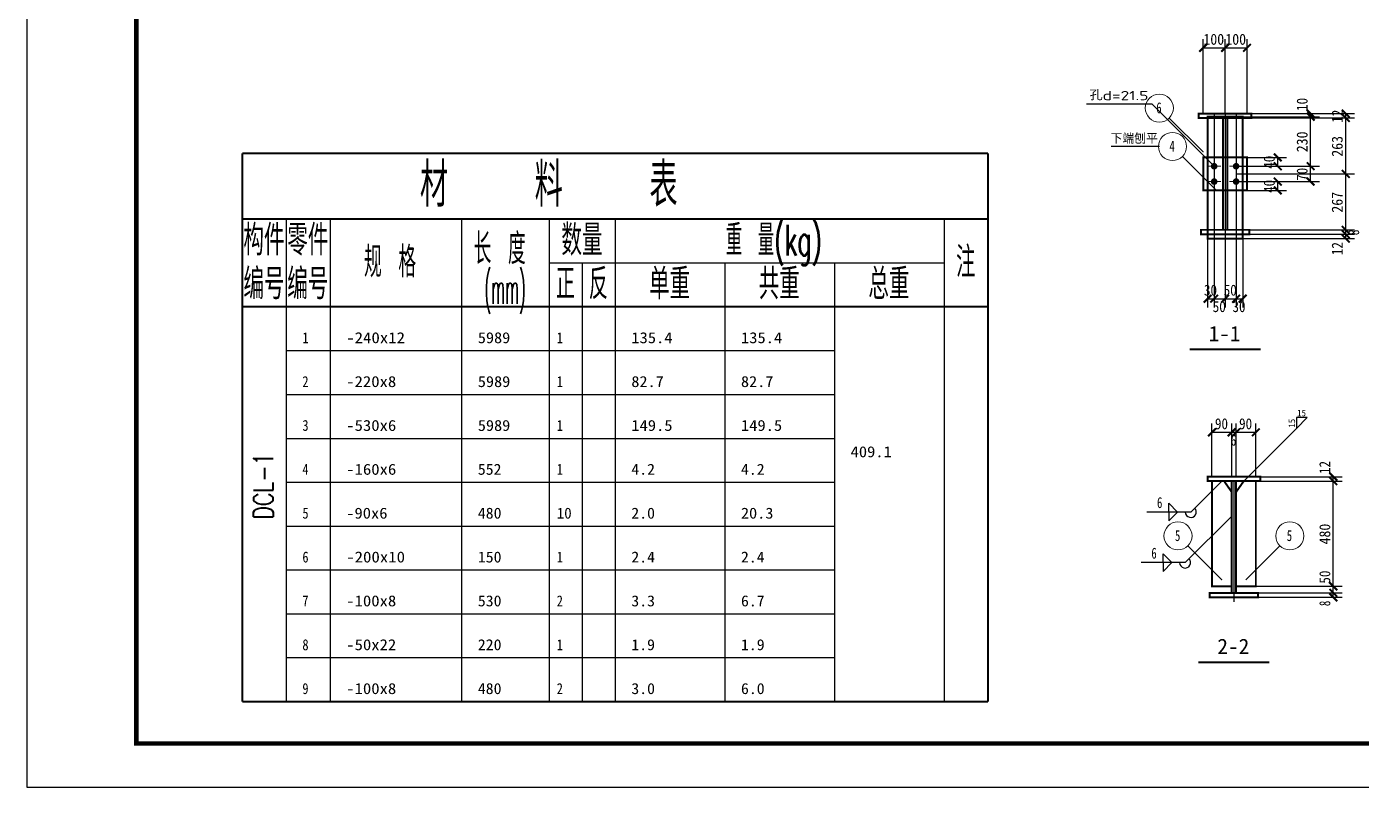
# Model space of a CAD drawing. Extents: x 69728788 to 149766163, y 20718153 to 43663798.
# Drawn here: x 74842796 to 74873228, y 21039274 to 21056616 of the extents above; entities that cross this region are included whole.
import ezdxf
from ezdxf.enums import TextEntityAlignment as Align

# ---------------------------------------------------------------- set-up
doc = ezdxf.new("R2010")
doc.units = 0
doc.header["$LTSCALE"] = 1000
doc.header["$MEASUREMENT"] = 0
doc.linetypes.add('2', pattern=[16, 12.5, -1.5, 0.5, -1.5])
for name, color, linetype in [('10', 7, 'CONTINUOUS'), ('320', 2, 'CONTINUOUS'), ('PUB_TITLE', 4, 'CONTINUOUS'), ('TC', 151, 'CONTINUOUS'), ('尺寸标注', 253, 'CONTINUOUS'), ('焊缝标注', 253, 'CONTINUOUS'), ('螺栓孔标注', 253, 'CONTINUOUS'), ('详图符号', 253, '2'), ('轴线__尺寸数字', 4, 'CONTINUOUS')]:
    doc.layers.add(name, color=color, linetype=linetype)
doc.layers.add('编号标注', color=9, linetype='CONTINUOUS', lineweight=18)
doc.styles.add('DIM_FONT', font='SIMPLEX.shx', dxfattribs={"width": 0.8})
doc.styles.add('HZ', font='txt', dxfattribs={"width": 0.7, "height": 5, "bigfont": 'STF:宋体'})
doc.styles.add('PkpmHz', font='Pkpmeng', dxfattribs={"width": 0.7, "bigfont": 'hztxt'})

msp = doc.modelspace()

# ---------------------------------------------------------------- linework, layer by layer
at = {"layer": '10', "color": 253}
for p, q in [((74871748.3, 21047456.8), (74871995.8, 21047704.3)), ((74871995.8, 21047704.3), (74871748.3, 21047704.3)), ((74871748.3, 21047704.3), (74871748.3, 21047456.8)), ((74870548.3, 21046256.8), (74871748.3, 21047456.8))]:
    msp.add_line(p, q, dxfattribs=at)
at = {"layer": '10', "const_width": 45}
for points in [[(74869312.9, 21049257.6), (74870932.9, 21049257.6)], [(74869513.3, 21042127.1), (74871133.3, 21042127.1)]]:
    msp.add_lwpolyline(points, dxfattribs=at)
at = {"layer": '320', "color": 253}
msp.add_line((74868622.9, 21053884.6), (74867522.9, 21053884.6), dxfattribs=at)
at = {"layer": '320', "const_width": 45}
for points in [[(74869522.9, 21054634.6), (74870722.9, 21054634.6), (74870722.9, 21054534.6), (74869522.9, 21054534.6), (74869522.9, 21054634.6)], [(74869722.9, 21054564.6), (74870522.9, 21054564.6), (74870522.9, 21051784.6), (74869722.9, 21051784.6), (74869722.9, 21054564.6)], [(74869722.9, 21054534.6), (74870522.9, 21054534.6)], [(74870072.9, 21054534.6), (74870172.9, 21054534.6), (74870172.9, 21051984.6), (74870072.9, 21051984.6), (74870072.9, 21054534.6)], [(74869622.9, 21053634.6), (74870622.9, 21053634.6), (74870622.9, 21052884.6), (74869622.9, 21052884.6), (74869622.9, 21053634.6)], [(74869722.9, 21053634.6), (74869722.9, 21052884.6)], [(74870522.9, 21053634.6), (74870522.9, 21052884.6)], [(74869572.9, 21051984.6), (74870672.9, 21051984.6), (74870672.9, 21051884.6), (74869572.9, 21051884.6), (74869572.9, 21051984.6)], [(74869723.3, 21046356.8), (74870923.3, 21046356.8), (74870923.3, 21046256.8), (74869723.3, 21046256.8), (74869723.3, 21046356.8)], [(74869823.3, 21046256.8), (74870098.3, 21046256.8), (74870273.3, 21046006.8), (74870273.3, 21043856.8), (74869823.3, 21043856.8), (74869823.3, 21046256.8)], [(74870273.3, 21046256.8), (74870373.3, 21046256.8), (74870373.3, 21043706.8), (74870273.3, 21043706.8), (74870273.3, 21046256.8)], [(74870373.3, 21046006.8), (74870548.3, 21046256.8), (74870823.3, 21046256.8), (74870823.3, 21043856.8), (74870373.3, 21043856.8), (74870373.3, 21046006.8)], [(74869773.3, 21043706.8), (74870873.3, 21043706.8), (74870873.3, 21043606.8), (74869773.3, 21043606.8), (74869773.3, 21043706.8)]]:
    msp.add_lwpolyline(points, dxfattribs=at)
at = {"layer": 'PUB_TITLE'}
msp.add_lwpolyline([(74842796.3, 21039274.3), (74931996.3, 21039274.3), (74931996.3, 21081274.3), (74842796.3, 21081274.3)], close=True, dxfattribs=at)
at = {"layer": 'PUB_TITLE', "const_width": 100}
msp.add_lwpolyline([(74845296.3, 21040274.3), (74930996.3, 21040274.3), (74930996.3, 21080274.3), (74845296.3, 21080274.3)], close=True, dxfattribs=at)
at = {"layer": '尺寸标注'}
for p, q in [((74869622.9, 21054634.6), (74869622.9, 21056334.6)), ((74869622.9, 21056134.6), (74870122.9, 21056134.6)), ((74870122.9, 21054634.6), (74870122.9, 21056334.6)), ((74870122.9, 21054634.6), (74870122.9, 21056334.6)), ((74870122.9, 21056134.6), (74870622.9, 21056134.6)), ((74870622.9, 21054634.6), (74870622.9, 21056334.6)), ((74870372.9, 21054634.6), (74872272.9, 21054634.6)), ((74870372.9, 21054634.6), (74873072.9, 21054634.6)), ((74870372.9, 21054564.6), (74872272.9, 21054564.6)), ((74870372.9, 21054564.6), (74872272.9, 21054564.6)), ((74870372.9, 21054534.6), (74873072.9, 21054534.6)), ((74870372.9, 21054534.6), (74873072.9, 21054534.6)), ((74872072.9, 21054564.6), (74872072.9, 21054634.6)), ((74872072.9, 21053434.6), (74872072.9, 21054564.6)), ((74872872.9, 21054534.6), (74872872.9, 21054634.6)), ((74872872.9, 21053259.6), (74872872.9, 21054534.6)), ((74870622.9, 21053634.6), (74871522.9, 21053634.6)), ((74871322.9, 21053434.6), (74871322.9, 21053634.6)), ((74870372.9, 21053434.6), (74872272.9, 21053434.6)), ((74870372.9, 21053434.6), (74872272.9, 21053434.6)), ((74870622.9, 21053434.6), (74871522.9, 21053434.6)), ((74872072.9, 21053084.6), (74872072.9, 21053434.6)), ((74870372.9, 21053259.6), (74873072.9, 21053259.6)), ((74870372.9, 21053259.6), (74873072.9, 21053259.6)), ((74870372.9, 21053084.6), (74872272.9, 21053084.6)), ((74870622.9, 21053084.6), (74871522.9, 21053084.6)), ((74871322.9, 21052884.6), (74871322.9, 21053084.6)), ((74872872.9, 21051984.6), (74872872.9, 21053259.6)), ((74870622.9, 21052884.6), (74871522.9, 21052884.6)), ((74869722.9, 21051914.6), (74869722.9, 21050214.6)), ((74869872.9, 21051914.6), (74869872.9, 21050214.6)), ((74869872.9, 21051914.6), (74869872.9, 21050214.6)), ((74870122.9, 21051914.6), (74870122.9, 21050214.6)), ((74870122.9, 21051914.6), (74870122.9, 21050214.6)), ((74870372.9, 21051984.6), (74873072.9, 21051984.6)), ((74870372.9, 21051984.6), (74873072.9, 21051984.6)), ((74870372.9, 21051914.6), (74870372.9, 21050214.6)), ((74870372.9, 21051914.6), (74870372.9, 21050214.6)), ((74870372.9, 21051884.6), (74873072.9, 21051884.6)), ((74870372.9, 21051884.6), (74873072.9, 21051884.6)), ((74870372.9, 21051784.6), (74873072.9, 21051784.6)), ((74870522.9, 21051914.6), (74870522.9, 21050214.6)), ((74872872.9, 21051884.6), (74872872.9, 21051984.6)), ((74872872.9, 21051784.6), (74872872.9, 21051884.6)), ((74869722.9, 21050414.6), (74869872.9, 21050414.6)), ((74869872.9, 21050414.6), (74870122.9, 21050414.6)), ((74870122.9, 21050414.6), (74870372.9, 21050414.6)), ((74870372.9, 21050414.6), (74870522.9, 21050414.6)), ((74869823.3, 21046356.8), (74869823.3, 21047568.3)), ((74870273.3, 21046356.8), (74870273.3, 21047568.3)), ((74870273.3, 21046356.8), (74870273.3, 21047568.3)), ((74870373.3, 21046356.8), (74870373.3, 21047568.3)), ((74870373.3, 21046356.8), (74870373.3, 21047568.3)), ((74870823.3, 21046356.8), (74870823.3, 21047568.3)), ((74869823.3, 21047368.3), (74870273.3, 21047368.3)), ((74870273.3, 21047368.3), (74870373.3, 21047368.3)), ((74870373.3, 21047368.3), (74870823.3, 21047368.3)), ((74870773.3, 21046356.8), (74872789.9, 21046356.8)), ((74872589.9, 21046256.8), (74872589.9, 21046356.8)), ((74870773.3, 21046256.8), (74872789.9, 21046256.8)), ((74870773.3, 21046256.8), (74872789.9, 21046256.8)), ((74872589.9, 21043856.8), (74872589.9, 21046256.8)), ((74870773.3, 21043856.8), (74872789.9, 21043856.8)), ((74870773.3, 21043856.8), (74872789.9, 21043856.8)), ((74870773.3, 21043706.8), (74872789.9, 21043706.8)), ((74870773.3, 21043706.8), (74872789.9, 21043706.8)), ((74870773.3, 21043606.8), (74872789.9, 21043606.8)), ((74872589.9, 21043706.8), (74872589.9, 21043856.8)), ((74872589.9, 21043606.8), (74872589.9, 21043706.8))]:
    msp.add_line(p, q, dxfattribs=at)
at = {"layer": '尺寸标注', "const_width": 45}
for points in [[(74869534.5, 21056046.2), (74869711.3, 21056222.9)], [(74870034.5, 21056046.2), (74870211.3, 21056222.9)], [(74870034.5, 21056046.2), (74870211.3, 21056222.9)], [(74870534.5, 21056046.2), (74870711.3, 21056222.9)], [(74871984.5, 21054722.9), (74872161.3, 21054546.2)], [(74871984.5, 21054652.9), (74872161.3, 21054476.2)], [(74871984.5, 21054652.9), (74872161.3, 21054476.2)], [(74872784.5, 21054722.9), (74872961.3, 21054546.2)], [(74872784.5, 21054622.9), (74872961.3, 21054446.2)], [(74872784.5, 21054622.9), (74872961.3, 21054446.2)], [(74871234.5, 21053722.9), (74871411.3, 21053546.2)], [(74871234.5, 21053522.9), (74871411.3, 21053346.2)], [(74871984.5, 21053522.9), (74872161.3, 21053346.2)], [(74871984.5, 21053522.9), (74872161.3, 21053346.2)], [(74872784.5, 21053347.9), (74872961.3, 21053171.2)], [(74872784.5, 21053347.9), (74872961.3, 21053171.2)], [(74871234.5, 21053172.9), (74871411.3, 21052996.2)], [(74871984.5, 21053172.9), (74872161.3, 21052996.2)], [(74871234.5, 21052972.9), (74871411.3, 21052796.2)], [(74872784.5, 21052072.9), (74872961.3, 21051896.2)], [(74872784.5, 21052072.9), (74872961.3, 21051896.2)], [(74872784.5, 21051972.9), (74872961.3, 21051796.2)], [(74872784.5, 21051972.9), (74872961.3, 21051796.2)], [(74872784.5, 21051872.9), (74872961.3, 21051696.2)], [(74869634.5, 21050326.2), (74869811.3, 21050502.9)], [(74869784.5, 21050326.2), (74869961.3, 21050502.9)], [(74869784.5, 21050326.2), (74869961.3, 21050502.9)], [(74870034.5, 21050326.2), (74870211.3, 21050502.9)], [(74870034.5, 21050326.2), (74870211.3, 21050502.9)], [(74870284.5, 21050326.2), (74870461.3, 21050502.9)], [(74870284.5, 21050326.2), (74870461.3, 21050502.9)], [(74870434.5, 21050326.2), (74870611.3, 21050502.9)], [(74869734.9, 21047279.9), (74869911.7, 21047456.7)], [(74870184.9, 21047279.9), (74870361.7, 21047456.7)], [(74870184.9, 21047279.9), (74870361.7, 21047456.7)], [(74870284.9, 21047279.9), (74870461.7, 21047456.7)], [(74870284.9, 21047279.9), (74870461.7, 21047456.7)], [(74870734.9, 21047279.9), (74870911.7, 21047456.7)], [(74872501.5, 21046445.2), (74872678.2, 21046268.4)], [(74872501.5, 21046345.2), (74872678.2, 21046168.4)], [(74872501.5, 21046345.2), (74872678.2, 21046168.4)], [(74872501.5, 21043945.2), (74872678.2, 21043768.4)], [(74872501.5, 21043945.2), (74872678.2, 21043768.4)], [(74872501.5, 21043795.2), (74872678.2, 21043618.4)], [(74872501.5, 21043795.2), (74872678.2, 21043618.4)], [(74872501.5, 21043695.2), (74872678.2, 21043518.4)]]:
    msp.add_lwpolyline(points, dxfattribs=at)
at = {"layer": '焊缝标注'}
for p, q in [((74870048.3, 21046256.8), (74869339.8, 21045551.1)), ((74869039.8, 21045551.1), (74868839.8, 21045751.1)), ((74868839.8, 21045551.1), (74868839.8, 21045751.1)), ((74869339.8, 21045551.1), (74868339.8, 21045551.1)), ((74869039.8, 21045551.1), (74868839.8, 21045351.1)), ((74868839.8, 21045551.1), (74868839.8, 21045351.1)), ((74870273.3, 21045456.8), (74869210.5, 21044398.3)), ((74868910.5, 21044398.3), (74868710.5, 21044598.3)), ((74868710.5, 21044398.3), (74868710.5, 21044598.3)), ((74869210.5, 21044398.3), (74868210.5, 21044398.3)), ((74868910.5, 21044398.3), (74868710.5, 21044198.3)), ((74868710.5, 21044398.3), (74868710.5, 21044198.3))]:
    msp.add_line(p, q, dxfattribs=at)
at = {"layer": '焊缝标注', "const_width": 75}
for points in [[(74869910.4, 21053434.6, 1), (74869835.4, 21053434.6, 1), (74869910.4, 21053434.6, 1)], [(74869910.4, 21053434.6, 1), (74869835.4, 21053434.6, 1), (74869910.4, 21053434.6, 1)], [(74870410.4, 21053434.6, 1), (74870335.4, 21053434.6, 1), (74870410.4, 21053434.6, 1)], [(74870410.4, 21053434.6, 1), (74870335.4, 21053434.6, 1), (74870410.4, 21053434.6, 1)], [(74869910.4, 21053084.6, 1), (74869835.4, 21053084.6, 1), (74869910.4, 21053084.6, 1)], [(74869910.4, 21053084.6, 1), (74869835.4, 21053084.6, 1), (74869910.4, 21053084.6, 1)], [(74870410.4, 21053084.6, 1), (74870335.4, 21053084.6, 1), (74870410.4, 21053084.6, 1)], [(74870410.4, 21053084.6, 1), (74870335.4, 21053084.6, 1), (74870410.4, 21053084.6, 1)]]:
    msp.add_lwpolyline(points, format="xyb", dxfattribs=at)
at = {"layer": '焊缝标注'}
for centre in [(74869339.8, 21045551.1), (74869210.5, 21044398.3)]:
    msp.add_arc(centre, 125, 180, 44.88593, dxfattribs=at)
for points in [[(74870048.3, 21046256.8), (74869966.9, 21046196.9), (74869988, 21046175.6)], [(74870273.3, 21045456.8), (74870191.9, 21045396.9), (74870213, 21045375.6)]]:
    msp.add_solid(points, dxfattribs=at)
at = {"layer": '编号标注'}
for p, q in [((74869622.9, 21053759.6), (74868849.2, 21054533.3)), ((74869922.9, 21052884.6), (74869149.2, 21053658.3)), ((74869722.9, 21053434.6), (74870022.9, 21053434.6)), ((74869872.9, 21053584.6), (74869872.9, 21053284.6)), ((74870222.9, 21053434.6), (74870522.9, 21053434.6)), ((74870372.9, 21053584.6), (74870372.9, 21053284.6)), ((74869722.9, 21053084.6), (74870022.9, 21053084.6)), ((74869872.9, 21053234.6), (74869872.9, 21052934.6)), ((74870222.9, 21053084.6), (74870522.9, 21053084.6)), ((74870372.9, 21053234.6), (74870372.9, 21052934.6)), ((74870048.3, 21044006.8), (74869274.6, 21044780.5)), ((74870598.3, 21044006.8), (74871372, 21044780.5))]:
    msp.add_line(p, q, dxfattribs=at)
at = {"layer": '编号标注', "const_width": 10}
for points in [[(74869627.9, 21053759.6, 1), (74869617.9, 21053759.6, 1), (74869627.9, 21053759.6, 1)], [(74869927.9, 21052884.6, 1), (74869917.9, 21052884.6, 1), (74869927.9, 21052884.6, 1)], [(74870053.3, 21044006.8, 1), (74870043.3, 21044006.8, 1), (74870053.3, 21044006.8, 1)], [(74870603.3, 21044006.8, 1), (74870593.3, 21044006.8, 1), (74870603.3, 21044006.8, 1)]]:
    msp.add_lwpolyline(points, format="xyb", dxfattribs=at)
at = {"layer": '编号标注'}
for centre in [(74868622.9, 21054759.6), (74868922.9, 21053884.6), (74869048.3, 21045006.8), (74871598.3, 21045006.8)]:
    msp.add_circle(centre, 320, dxfattribs=at)
at = {"layer": '螺栓孔标注'}
for p, q in [((74868460.4, 21054850.5), (74866960.4, 21054850.5)), ((74869872.9, 21053434.6), (74868460.4, 21054850.5))]:
    msp.add_line(p, q, dxfattribs=at)
at = {"layer": '螺栓孔标注', "const_width": 10}
msp.add_lwpolyline([(74869877.9, 21053434.6, 1), (74869867.9, 21053434.6, 1), (74869877.9, 21053434.6, 1)], format="xyb", dxfattribs=at)
at = {"layer": '详图符号'}
for p, q in [((74869872.9, 21054634.6), (74869872.9, 21051884.6)), ((74870122.9, 21054634.6), (74870122.9, 21051884.6)), ((74870372.9, 21054634.6), (74870372.9, 21051884.6)), ((74870323.3, 21046256.8), (74870323.3, 21043506.8))]:
    msp.add_line(p, q, dxfattribs=at)
at = {"layer": '轴线__尺寸数字'}
for p, q in [((74848713, 21052230.1), (74848713, 21051230.1)), ((74849713, 21052230.1), (74849713, 21051230.1)), ((74852713, 21052230.1), (74852713, 21051230.1)), ((74854713, 21052230.1), (74854713, 21051230.1)), ((74856213, 21052230.1), (74856213, 21051230.1)), ((74863713, 21052230.1), (74863713, 21051230.1)), ((74848713, 21051230.1), (74848713, 21050230.1)), ((74849713, 21051230.1), (74849713, 21050230.1)), ((74852713, 21051230.1), (74852713, 21050230.1)), ((74854713, 21051230.1), (74863713, 21051230.1)), ((74854713, 21051230.1), (74854713, 21050230.1)), ((74855463, 21051230.1), (74855463, 21050230.1)), ((74856213, 21051230.1), (74856213, 21050230.1)), ((74858713, 21051230.1), (74858713, 21050230.1)), ((74861213, 21051230.1), (74861213, 21050230.1)), ((74863713, 21051230.1), (74863713, 21050230.1)), ((74847713, 21050230.1), (74864713, 21050230.1)), ((74848713, 21050230.1), (74848713, 21041230.1)), ((74849713, 21050230.1), (74849713, 21041230.1)), ((74852713, 21050230.1), (74852713, 21041230.1)), ((74854713, 21050230.1), (74854713, 21041230.1)), ((74855463, 21050230.1), (74855463, 21041230.1)), ((74856213, 21050230.1), (74856213, 21041230.1)), ((74858713, 21050230.1), (74858713, 21041230.1)), ((74861213, 21050230.1), (74861213, 21041230.1)), ((74863713, 21050230.1), (74863713, 21041230.1)), ((74848713, 21049230.1), (74861213, 21049230.1)), ((74848713, 21048230.1), (74861213, 21048230.1)), ((74848713, 21047230.1), (74861213, 21047230.1)), ((74848713, 21046230.1), (74861213, 21046230.1)), ((74848713, 21045230.1), (74861213, 21045230.1)), ((74848713, 21044230.1), (74861213, 21044230.1)), ((74848713, 21043230.1), (74861213, 21043230.1)), ((74848713, 21042230.1), (74861213, 21042230.1)), ((74848713, 21041230.1), (74861213, 21041230.1))]:
    msp.add_line(p, q, dxfattribs=at)
at = {"layer": '轴线__尺寸数字', "const_width": 45}
for points in [[(74847713, 21053730.1), (74864713, 21053730.1)], [(74847713, 21053730.1), (74847713, 21052230.1)], [(74864713, 21053730.1), (74864713, 21052230.1)], [(74847713, 21052230.1), (74864713, 21052230.1)], [(74847713, 21052230.1), (74847713, 21051230.1)], [(74864713, 21052230.1), (74864713, 21051230.1)], [(74847713, 21051230.1), (74847713, 21050230.1)], [(74864713, 21051230.1), (74864713, 21050230.1)], [(74847713, 21050230.1), (74864713, 21050230.1)], [(74847713, 21050230.1), (74847713, 21041230.1)], [(74864713, 21050230.1), (74864713, 21041230.1)], [(74847713, 21041230.1), (74864713, 21041230.1)]]:
    msp.add_lwpolyline(points, dxfattribs=at)

# ---------------------------------------------------------------- texts
at = {"layer": '10'}
for s, width, p, p2 in [('1-1', 1.152218, (74869744.9, 21049443.1), (74870473.9, 21049443.1)), ('2-2', 0.902572, (74869945.3, 21042312.6), (74870674.3, 21042312.6))]:
    msp.add_text(s, height=350, dxfattribs=dict(at, width=width)).set_placement(p, p2, align=Align.FIT)
at = {"layer": '10', "color": 253, "width": 1.178672}
msp.add_text('15', height=150, dxfattribs=at).set_placement((74871764.1, 21047733.8), (74871968.1, 21047733.8), align=Align.FIT)
at = {"layer": '10', "color": 253, "width": 1.178663}
msp.add_text('15', height=150, rotation=90, dxfattribs=at).set_placement((74871718.8, 21047472.6), (74871718.8, 21047676.6), align=Align.FIT)
at = {"layer": 'TC', "color": 7, "style": 'DIM_FONT', "width": 0.75}
msp.add_text('DCL-1', height=450, rotation=90, dxfattribs=at).set_placement((74848418.7, 21045386.2))
at = {"layer": '尺寸标注'}
for s, width, p, p2 in [('100', 0.982798, (74869627.9, 21056204.6), (74870100.4, 21056204.6)), ('100', 0.982798, (74870127.9, 21056204.6), (74870600.4, 21056204.6)), ('30', 0.909997, (74869640.4, 21050484.6), (74869937.9, 21050484.6)), ('50', 0.909997, (74870090.4, 21050484.6), (74870387.9, 21050484.6)), ('50', 0.909997, (74869840.4, 21050109.6), (74870137.9, 21050109.6)), ('30', 0.909997, (74870290.4, 21050109.6), (74870587.9, 21050109.6)), ('90', 0.910002, (74869890.8, 21047438.3), (74870188.3, 21047438.3)), ('90', 0.910002, (74870440.8, 21047438.3), (74870738.3, 21047438.3)), ('6', 0.980005, (74870253.3, 21047063.3), (74870375.8, 21047063.3))]:
    msp.add_text(s, height=250, dxfattribs=dict(at, width=width)).set_placement(p, p2, align=Align.FIT)
for s, width, p, p2 in [('10', 1.03133, (74872002.9, 21054695.8), (74872002.9, 21054993.3)), ('12', 1.03133, (74872802.9, 21054427.1), (74872802.9, 21054724.6)), ('230', 0.910001, (74872002.9, 21053754.6), (74872002.9, 21054227.1)), ('263', 0.909998, (74872802.9, 21053652.1), (74872802.9, 21054124.6)), ('40', 0.909997, (74871252.9, 21053377.1), (74871252.9, 21053674.6)), ('70', 0.909997, (74872002.9, 21053102.1), (74872002.9, 21053399.6)), ('40', 0.909997, (74871252.9, 21052827.1), (74871252.9, 21053124.6)), ('267', 0.909998, (74872802.9, 21052377.1), (74872802.9, 21052849.6)), ('8', 0.909993, (74873177.9, 21051864.6), (74873177.9, 21051987.1)), ('12', 1.03133, (74872802.9, 21051408.3), (74872802.9, 21051705.8)), ('12', 1.03133, (74872519.9, 21046418.1), (74872519.9, 21046715.6)), ('480', 0.909998, (74872519.9, 21044811.8), (74872519.9, 21045284.3)), ('50', 0.909997, (74872519.9, 21043918.1), (74872519.9, 21044215.6)), ('8', 0.909993, (74872519.9, 21043405.6), (74872519.9, 21043528.1))]:
    msp.add_text(s, height=250, rotation=90, dxfattribs=dict(at, width=width)).set_placement(p, p2, align=Align.FIT)
at = {"layer": '焊缝标注', "style": 'PkpmHz'}
for s, width, p, p2 in [('孔d=21.5', 1.235802, (74867027.9, 21054940.5), (74868375.4, 21054940.5)), ('下端刨平', 1.311737, (74867511.9, 21053950.6), (74868589.9, 21053950.6))]:
    msp.add_text(s, height=210, dxfattribs=dict(at, width=width)).set_placement(p, p2, align=Align.FIT)
at = {"layer": '焊缝标注', "width": 0.980005}
for p, p2 in [((74868569.8, 21045641.1), (74868692.3, 21045641.1)), ((74868440.5, 21044488.3), (74868563, 21044488.3))]:
    msp.add_text('6', height=250, dxfattribs=at).set_placement(p, p2, align=Align.FIT)
at = {"layer": '编号标注'}
for s, width, p, p2 in [('6', 0.979993, (74868552.9, 21054642.1), (74868675.4, 21054642.1)), ('4', 0.849327, (74868852.9, 21053767.1), (74868975.4, 21053767.1)), ('5', 0.910005, (74868978.3, 21044889.3), (74869100.8, 21044889.3)), ('5', 0.910005, (74871528.3, 21044889.3), (74871650.8, 21044889.3))]:
    msp.add_text(s, height=250, dxfattribs=dict(at, width=width)).set_placement(p, p2, align=Align.FIT)
at = {"layer": '轴线__尺寸数字', "style": 'HZ'}
for s, height, width, p, p2 in [('材   料   表', 1000, 0.688477, (74851763, 21052510.1), (74857638, 21052510.1)), ('构件', 700, 0.470843, (74847738, 21051401.1), (74848675.5, 21051401.1)), ('零件', 700, 0.470843, (74848738, 21051401.1), (74849675.5, 21051401.1)), ('数量', 700, 0.470843, (74854988, 21051401.1), (74855925.5, 21051401.1)), ('重 量(kg)', 700, 0.488281, (74858738, 21051401.1), (74860925.5, 21051401.1)), ('长 度', 700, 0.477121, (74852988, 21051201.1), (74854175.5, 21051201.1)), ('规 格', 700, 0.477121, (74850488, 21050901.1), (74851675.5, 21050901.1)), ('注', 700, 0.439453, (74863988, 21050901.1), (74864425.5, 21050901.1)), ('编号', 700, 0.470843, (74847738, 21050401.1), (74848675.5, 21050401.1)), ('编号', 700, 0.470843, (74848738, 21050401.1), (74849675.5, 21050401.1)), ('总重', 700, 0.470843, (74861988, 21050401.1), (74862925.5, 21050401.1)), ('(mm)', 700, 0.470843, (74853238, 21050301.1), (74854175.5, 21050301.1)), ('正', 700, 0.439453, (74854863, 21050401.1), (74855300.5, 21050401.1)), ('反', 700, 0.439453, (74855613, 21050401.1), (74856050.5, 21050401.1)), ('单重', 700, 0.470843, (74856988, 21050401.1), (74857925.5, 21050401.1)), ('共重', 700, 0.470843, (74859488, 21050401.1), (74860425.5, 21050401.1))]:
    msp.add_text(s, height=height, dxfattribs=dict(at, width=width)).set_placement(p, p2, align=Align.FIT)
at = {"layer": '轴线__尺寸数字'}
for s, width, p, p2 in [('1', 2.911924, (74849083, 21049400.1), (74849223, 21049400.1)), ('-240x12', 1.047817, (74850083, 21049400.1), (74851423, 21049400.1)), ('5989', 1.054241, (74853083, 21049400.1), (74853823, 21049400.1)), ('1', 2.911924, (74854883, 21049400.1), (74855023, 21049400.1)), ('135.4', 1.206909, (74856583, 21049400.1), (74857523, 21049400.1)), ('135.4', 1.206909, (74859083, 21049400.1), (74860023, 21049400.1)), ('2', 1.039973, (74849083, 21048400.1), (74849223, 21048400.1)), ('-220x8', 1.01333, (74850083, 21048400.1), (74851223, 21048400.1)), ('5989', 1.054241, (74853083, 21048400.1), (74853823, 21048400.1)), ('1', 2.911924, (74854883, 21048400.1), (74855023, 21048400.1)), ('82.7', 1.202494, (74856583, 21048400.1), (74857323, 21048400.1)), ('82.7', 1.202494, (74859083, 21048400.1), (74859823, 21048400.1)), ('3', 1.039973, (74849083, 21047400.1), (74849223, 21047400.1)), ('-530x6', 1.022066, (74850083, 21047400.1), (74851223, 21047400.1)), ('5989', 1.054241, (74853083, 21047400.1), (74853823, 21047400.1)), ('1', 2.911924, (74854883, 21047400.1), (74855023, 21047400.1)), ('149.5', 1.221995, (74856583, 21047400.1), (74857523, 21047400.1)), ('149.5', 1.221995, (74859083, 21047400.1), (74860023, 21047400.1)), ('409.1', 1.303462, (74861583, 21046800.1), (74862523, 21046800.1)), ('4', 0.970641, (74849083, 21046400.1), (74849223, 21046400.1)), ('-160x6', 1.058568, (74850083, 21046400.1), (74851223, 21046400.1)), ('552', 1.039993, (74853083, 21046400.1), (74853623, 21046400.1)), ('1', 2.911924, (74854883, 21046400.1), (74855023, 21046400.1)), ('4.2', 1.276355, (74856583, 21046400.1), (74857123, 21046400.1)), ('4.2', 1.276355, (74859083, 21046400.1), (74859623, 21046400.1)), ('5', 1.039973, (74849083, 21045400.1), (74849223, 21045400.1)), ('-90x6', 1.018329, (74850083, 21045400.1), (74851023, 21045400.1)), ('480', 1.039993, (74853083, 21045400.1), (74853623, 21045400.1)), ('10', 1.178654, (74854883, 21045400.1), (74855223, 21045400.1)), ('2.0', 1.276355, (74856583, 21045400.1), (74857123, 21045400.1)), ('20.3', 1.202494, (74859083, 21045400.1), (74859823, 21045400.1)), ('6', 1.119971, (74849083, 21044400.1), (74849223, 21044400.1)), ('-200x10', 1.047817, (74850083, 21044400.1), (74851423, 21044400.1)), ('150', 1.123192, (74853083, 21044400.1), (74853623, 21044400.1)), ('1', 2.911924, (74854883, 21044400.1), (74855023, 21044400.1)), ('2.4', 1.247992, (74856583, 21044400.1), (74857123, 21044400.1)), ('2.4', 1.247992, (74859083, 21044400.1), (74859623, 21044400.1)), ('7', 1.039973, (74849083, 21043400.1), (74849223, 21043400.1)), ('-100x8', 1.0492, (74850083, 21043400.1), (74851223, 21043400.1)), ('530', 1.039993, (74853083, 21043400.1), (74853623, 21043400.1)), ('2', 1.039973, (74854883, 21043400.1), (74855023, 21043400.1)), ('3.3', 1.276355, (74856583, 21043400.1), (74857123, 21043400.1)), ('6.7', 1.276355, (74859083, 21043400.1), (74859623, 21043400.1)), ('8', 1.039973, (74849083, 21042400.1), (74849223, 21042400.1)), ('-50x22', 1.01333, (74850083, 21042400.1), (74851223, 21042400.1)), ('220', 1.039993, (74853083, 21042400.1), (74853623, 21042400.1)), ('1', 2.911924, (74854883, 21042400.1), (74855023, 21042400.1)), ('1.9', 1.43999, (74856583, 21042400.1), (74857123, 21042400.1)), ('1.9', 1.43999, (74859083, 21042400.1), (74859623, 21042400.1)), ('9', 1.119971, (74849083, 21041400.1), (74849223, 21041400.1)), ('-100x8', 1.0492, (74850083, 21041400.1), (74851223, 21041400.1)), ('480', 1.039993, (74853083, 21041400.1), (74853623, 21041400.1)), ('2', 1.039973, (74854883, 21041400.1), (74855023, 21041400.1)), ('3.0', 1.276355, (74856583, 21041400.1), (74857123, 21041400.1)), ('6.0', 1.276355, (74859083, 21041400.1), (74859623, 21041400.1))]:
    msp.add_text(s, height=250, dxfattribs=dict(at, width=width)).set_placement(p, p2, align=Align.FIT)

doc.saveas('drawing.dxf')
